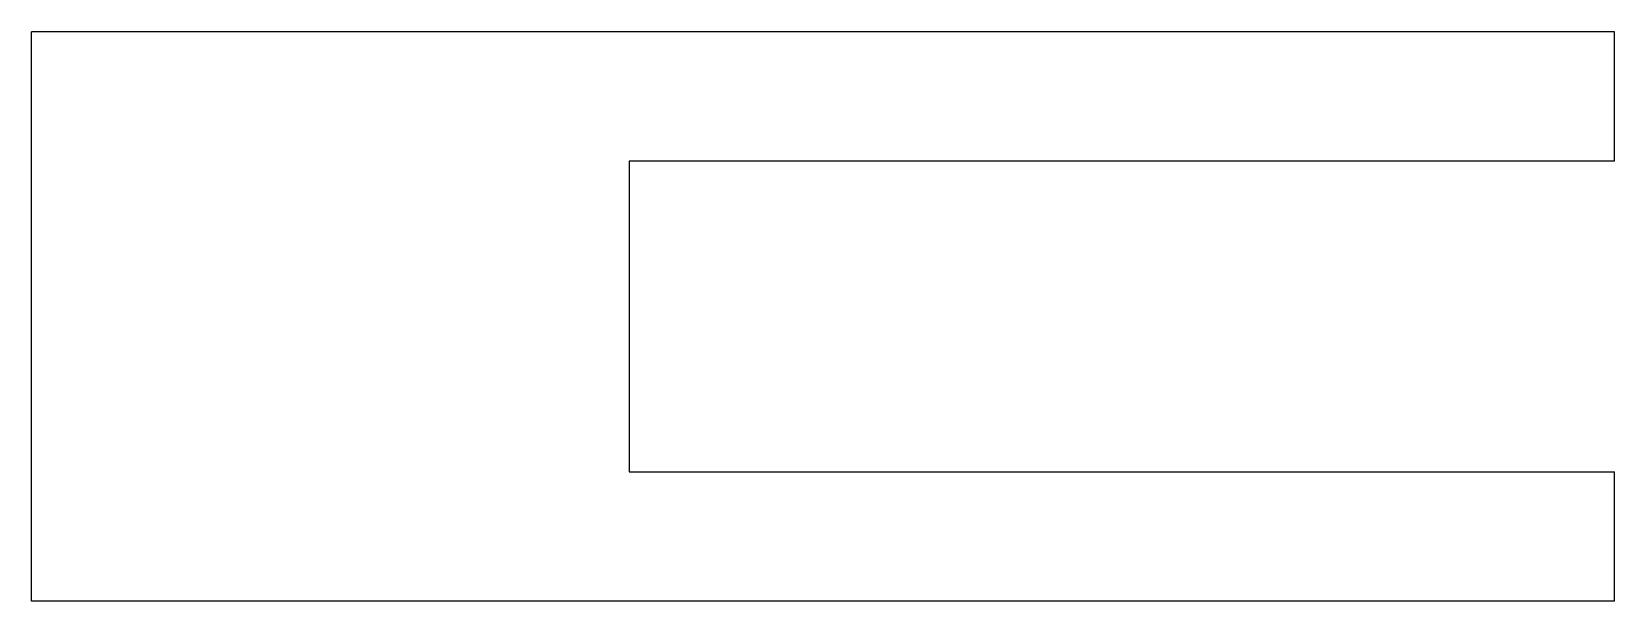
# Model space of a CAD drawing. Header units: metres. Extents: x -43.1 to 18.1, y -22 to 0.
import ezdxf

# ---------------------------------------------------------------- set-up
doc = ezdxf.new("R2010")
doc.units = ezdxf.units.M

msp = doc.modelspace()

# ---------------------------------------------------------------- linework, layer by layer
for points in [[(18.1, 0), (16.876, 0), (15.652, 0), (14.428, 0), (13.204, 0), (11.98, 0), (10.756, 0), (9.532, 0), (8.308, 0), (7.084, 0), (5.86, 0), (4.636, 0), (3.412, 0), (2.188, 0), (0.964, 0), (-0.26, 0), (-1.484, 0), (-2.708, 0), (-3.932, 0), (-5.156, 0), (-6.38, 0), (-7.604, 0), (-8.828, 0), (-10.052, 0), (-11.276, 0), (-12.5, 0), (-13.724, 0), (-14.948, 0), (-16.172, 0), (-17.396, 0), (-18.62, 0), (-19.844, 0), (-21.068, 0), (-22.292, 0), (-23.516, 0), (-24.74, 0), (-25.964, 0), (-27.188, 0), (-28.412, 0), (-29.636, 0), (-30.86, 0), (-32.084, 0), (-33.308, 0), (-34.532, 0), (-35.756, 0), (-36.98, 0), (-38.204, 0), (-39.428, 0), (-40.652, 0), (-41.876, 0), (-43.1, 0)], [(-43.1, -22), (-43.1, -21.56), (-43.1, -21.12), (-43.1, -20.68), (-43.1, -20.24), (-43.1, -19.8), (-43.1, -19.36), (-43.1, -18.92), (-43.1, -18.48), (-43.1, -18.04), (-43.1, -17.6), (-43.1, -17.16), (-43.1, -16.72), (-43.1, -16.28), (-43.1, -15.84), (-43.1, -15.4), (-43.1, -14.96), (-43.1, -14.52), (-43.1, -14.08), (-43.1, -13.64), (-43.1, -13.2), (-43.1, -12.76), (-43.1, -12.32), (-43.1, -11.88), (-43.1, -11.44), (-43.1, -11), (-43.1, -10.56), (-43.1, -10.12), (-43.1, -9.68), (-43.1, -9.24), (-43.1, -8.8), (-43.1, -8.36), (-43.1, -7.92), (-43.1, -7.48), (-43.1, -7.04), (-43.1, -6.6), (-43.1, -6.16), (-43.1, -5.72), (-43.1, -5.28), (-43.1, -4.84), (-43.1, -4.4), (-43.1, -3.96), (-43.1, -3.52), (-43.1, -3.08), (-43.1, -2.64), (-43.1, -2.2), (-43.1, -1.76), (-43.1, -1.32), (-43.1, -0.88), (-43.1, -0.44), (-43.1, 0)], [(18.1, -5), (18.1, -4.9), (18.1, -4.8), (18.1, -4.7), (18.1, -4.6), (18.1, -4.5), (18.1, -4.4), (18.1, -4.3), (18.1, -4.2), (18.1, -4.1), (18.1, -4), (18.1, -3.9), (18.1, -3.8), (18.1, -3.7), (18.1, -3.6), (18.1, -3.5), (18.1, -3.4), (18.1, -3.3), (18.1, -3.2), (18.1, -3.1), (18.1, -3), (18.1, -2.9), (18.1, -2.8), (18.1, -2.7), (18.1, -2.6), (18.1, -2.5), (18.1, -2.4), (18.1, -2.3), (18.1, -2.2), (18.1, -2.1), (18.1, -2), (18.1, -1.9), (18.1, -1.8), (18.1, -1.7), (18.1, -1.6), (18.1, -1.5), (18.1, -1.4), (18.1, -1.3), (18.1, -1.2), (18.1, -1.1), (18.1, -1), (18.1, -0.9), (18.1, -0.8), (18.1, -0.7), (18.1, -0.6), (18.1, -0.5), (18.1, -0.4), (18.1, -0.3), (18.1, -0.2), (18.1, -0.1), (18.1, 0)], [(18.1, -5), (17.338, -5), (16.576, -5), (15.814, -5), (15.052, -5), (14.29, -5), (13.528, -5), (12.766, -5), (12.004, -5), (11.242, -5), (10.48, -5), (9.718, -5), (8.956, -5), (8.194, -5), (7.432, -5), (6.67, -5), (5.908, -5), (5.146, -5), (4.384, -5), (3.622, -5), (2.86, -5), (2.098, -5), (1.336, -5), (0.574, -5), (-0.188, -5), (-0.95, -5), (-1.712, -5), (-2.474, -5), (-3.236, -5), (-3.998, -5), (-4.76, -5), (-5.522, -5), (-6.284, -5), (-7.046, -5), (-7.808, -5), (-8.57, -5), (-9.332, -5), (-10.094, -5), (-10.856, -5), (-11.618, -5), (-12.38, -5), (-13.142, -5), (-13.904, -5), (-14.666, -5), (-15.428, -5), (-16.19, -5), (-16.952, -5), (-17.714, -5), (-18.476, -5), (-19.238, -5), (-20, -5)], [(-20, -5), (-20, -5.24), (-20, -5.48), (-20, -5.72), (-20, -5.96), (-20, -6.2), (-20, -6.44), (-20, -6.68), (-20, -6.92), (-20, -7.16), (-20, -7.4), (-20, -7.64), (-20, -7.88), (-20, -8.12), (-20, -8.36), (-20, -8.6), (-20, -8.84), (-20, -9.08), (-20, -9.32), (-20, -9.56), (-20, -9.8), (-20, -10.04), (-20, -10.28), (-20, -10.52), (-20, -10.76), (-20, -11), (-20, -11.24), (-20, -11.48), (-20, -11.72), (-20, -11.96), (-20, -12.2), (-20, -12.44), (-20, -12.68), (-20, -12.92), (-20, -13.16), (-20, -13.4), (-20, -13.64), (-20, -13.88), (-20, -14.12), (-20, -14.36), (-20, -14.6), (-20, -14.84), (-20, -15.08), (-20, -15.32), (-20, -15.56), (-20, -15.8), (-20, -16.04), (-20, -16.28), (-20, -16.52), (-20, -16.76), (-20, -17)], [(-20, -17), (-19.238, -17), (-18.476, -17), (-17.714, -17), (-16.952, -17), (-16.19, -17), (-15.428, -17), (-14.666, -17), (-13.904, -17), (-13.142, -17), (-12.38, -17), (-11.618, -17), (-10.856, -17), (-10.094, -17), (-9.332, -17), (-8.57, -17), (-7.808, -17), (-7.046, -17), (-6.284, -17), (-5.522, -17), (-4.76, -17), (-3.998, -17), (-3.236, -17), (-2.474, -17), (-1.712, -17), (-0.95, -17), (-0.188, -17), (0.574, -17), (1.336, -17), (2.098, -17), (2.86, -17), (3.622, -17), (4.384, -17), (5.146, -17), (5.908, -17), (6.67, -17), (7.432, -17), (8.194, -17), (8.956, -17), (9.718, -17), (10.48, -17), (11.242, -17), (12.004, -17), (12.766, -17), (13.528, -17), (14.29, -17), (15.052, -17), (15.814, -17), (16.576, -17), (17.338, -17), (18.1, -17)], [(18.1, -22), (18.1, -21.9), (18.1, -21.8), (18.1, -21.7), (18.1, -21.6), (18.1, -21.5), (18.1, -21.4), (18.1, -21.3), (18.1, -21.2), (18.1, -21.1), (18.1, -21), (18.1, -20.9), (18.1, -20.8), (18.1, -20.7), (18.1, -20.6), (18.1, -20.5), (18.1, -20.4), (18.1, -20.3), (18.1, -20.2), (18.1, -20.1), (18.1, -20), (18.1, -19.9), (18.1, -19.8), (18.1, -19.7), (18.1, -19.6), (18.1, -19.5), (18.1, -19.4), (18.1, -19.3), (18.1, -19.2), (18.1, -19.1), (18.1, -19), (18.1, -18.9), (18.1, -18.8), (18.1, -18.7), (18.1, -18.6), (18.1, -18.5), (18.1, -18.4), (18.1, -18.3), (18.1, -18.2), (18.1, -18.1), (18.1, -18), (18.1, -17.9), (18.1, -17.8), (18.1, -17.7), (18.1, -17.6), (18.1, -17.5), (18.1, -17.4), (18.1, -17.3), (18.1, -17.2), (18.1, -17.1), (18.1, -17)], [(18.1, -22), (16.876, -22), (15.652, -22), (14.428, -22), (13.204, -22), (11.98, -22), (10.756, -22), (9.532, -22), (8.308, -22), (7.084, -22), (5.86, -22), (4.636, -22), (3.412, -22), (2.188, -22), (0.964, -22), (-0.26, -22), (-1.484, -22), (-2.708, -22), (-3.932, -22), (-5.156, -22), (-6.38, -22), (-7.604, -22), (-8.828, -22), (-10.052, -22), (-11.276, -22), (-12.5, -22), (-13.724, -22), (-14.948, -22), (-16.172, -22), (-17.396, -22), (-18.62, -22), (-19.844, -22), (-21.068, -22), (-22.292, -22), (-23.516, -22), (-24.74, -22), (-25.964, -22), (-27.188, -22), (-28.412, -22), (-29.636, -22), (-30.86, -22), (-32.084, -22), (-33.308, -22), (-34.532, -22), (-35.756, -22), (-36.98, -22), (-38.204, -22), (-39.428, -22), (-40.652, -22), (-41.876, -22), (-43.1, -22)]]:
    msp.add_lwpolyline(points)

doc.saveas('drawing.dxf')
